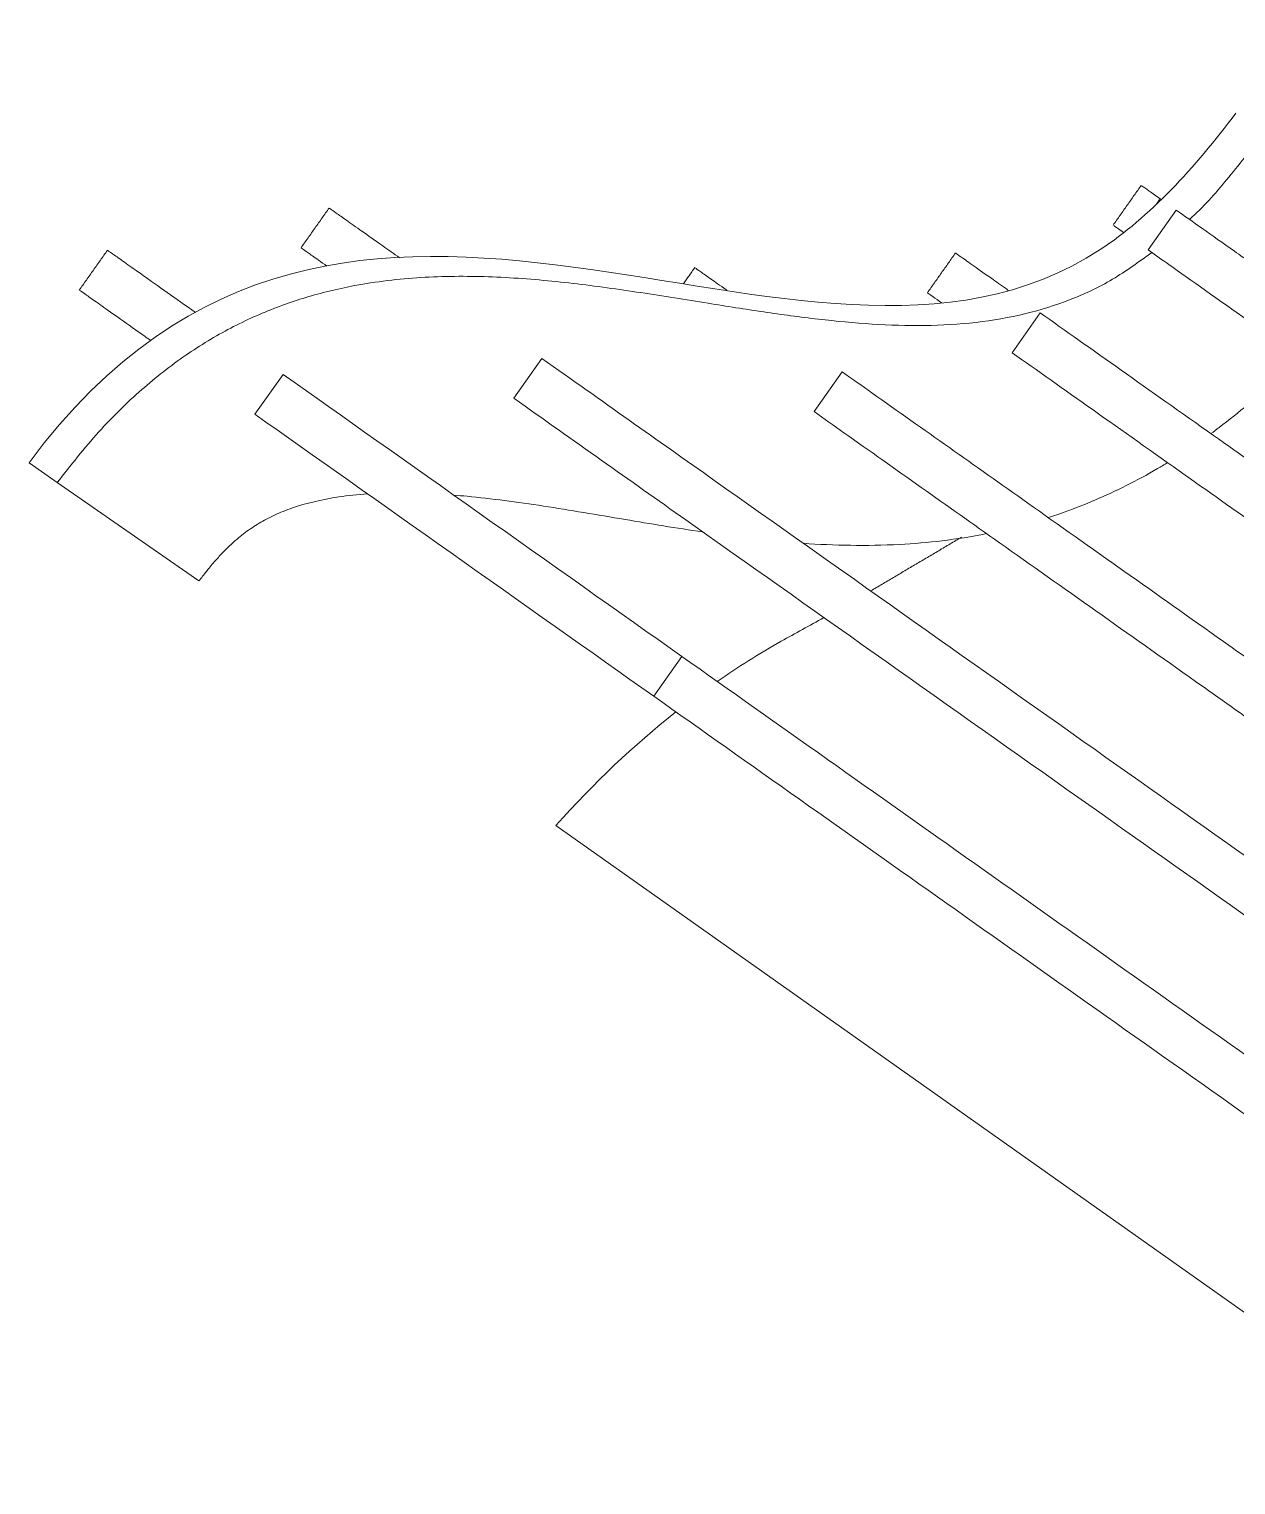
# Model space of a CAD drawing. Header units: millimetres. Extents: x -176 to 2097, y -1009 to 156.
# Drawn here: x 388.7 to 463, y -991.8 to -902.2 of the extents above; entities that cross this region are included whole.
import ezdxf

# ---------------------------------------------------------------- set-up
doc = ezdxf.new("R2010")
doc.units = ezdxf.units.MM

msp = doc.modelspace()

# ---------------------------------------------------------------- linework, layer by layer
at = {"color": 7, "linetype": 'Continuous', "lineweight": 15}
for p, q in [((458.106, -912.956), (458.36, -912.595)), ((458.429, -912.644), (458.36, -912.595)), ((459.34, -913.288), (457.609, -915.738)), ((450.972, -919.619), (449.241, -922.069)), ((420.295, -922.424), (418.563, -924.873)), ((404.357, -923.402), (402.625, -925.852)), ((438.78, -923.246), (437.048, -925.695)), ((388.723, -928.837), (390.455, -930.062)), ((399.181, -936.118), (390.455, -930.062)), ((428.909, -940.761), (427.177, -943.21)), ((478.553, -991.751), (421.157, -951.173))]:
    msp.add_line(p, q, dxfattribs=at)
for points, knots in [([(388.723, -928.837), (408.509, -902.151), (440.843, -932.022), (460.486, -910.707), (463.017, -907.315)], [0, 0, 0, 0, 0.3035167, 0.3535999, 0.3535999, 0.3535999, 0.3535999]), ([(460.152, -913.862), (460.208, -913.813), (461.086, -913.038), (462.636, -911.245), (464.038, -909.45), (464.749, -908.54)], [0, 0, 0, 0, 0.0321072, 0.5093346, 1, 1, 1, 1]), ([(457.245, -911.807), (457.237, -911.801), (457.211, -911.783), (457.602, -912.059), (458.121, -912.426), (458.36, -912.595)], [0, 0, 0, 0, 0.219527, 0.639319, 1, 1, 1, 1]), ([(407.204, -913.169), (407.216, -913.177), (407.241, -913.195), (407.579, -913.434), (408.207, -913.877), (409.199, -914.579), (410.336, -915.383), (411.176, -915.977), (411.526, -916.224)], [0, 0, 0, 0, 0.169282, 0.347088, 0.518071, 0.688454, 0.870411, 1, 1, 1, 1]), ([(459.34, -913.288), (459.852, -913.65), (460.874, -914.373), (462.882, -915.792), (465.142, -917.39), (467.623, -919.144), (470.251, -921.002), (472.969, -922.923), (476.498, -925.418), (480.656, -928.358), (483.86, -930.623), (485.351, -931.678)], [0, 0, 0, 0, 0.096103, 0.191849, 0.287859, 0.384365, 0.481116, 0.577529, 0.673342, 0.84793, 1, 1, 1, 1]), ([(455.514, -914.257), (455.506, -914.251), (455.484, -914.236), (455.735, -914.413), (456.054, -914.639), (456.106, -914.676)], [0, 0, 0, 0, 0.304854, 0.88781, 1, 1, 1, 1]), ([(405.472, -915.618), (405.484, -915.626), (405.507, -915.643), (405.856, -915.89), (406.357, -916.244), (406.877, -916.611), (407.062, -916.742)], [0, 0, 0, 0, 0.276268, 0.566447, 0.845491, 1, 1, 1, 1]), ([(390.455, -930.062), (391.288, -928.999), (392.894, -926.948), (395.578, -924.322), (398.318, -922.176), (401.122, -920.49), (403.972, -919.214), (406.86, -918.306), (410.185, -917.638), (413.937, -917.319), (418.086, -917.393), (422.243, -917.776), (426.39, -918.357), (430.284, -918.989), (433.917, -919.565), (437.273, -920.023), (440.572, -920.336), (443.803, -920.439), (446.956, -920.265), (449.951, -919.761), (452.775, -918.881), (455.411, -917.66), (457.041, -916.478), (457.838, -915.9)], [0, 0, 0, 0, 0.045929, 0.088595, 0.129179, 0.168749, 0.208182, 0.248118, 0.288961, 0.347993, 0.40917, 0.47205, 0.535909, 0.599865, 0.65255, 0.704093, 0.753989, 0.801817, 0.847299, 0.890387, 0.928233, 0.96488, 1, 1, 1, 1]), ([(393.579, -915.783), (393.579, -915.783), (393.581, -915.784), (393.936, -916.035), (394.632, -916.527), (395.711, -917.29), (397.132, -918.294), (398.361, -919.163), (398.968, -919.593)], [0, 0, 0, 0, 0.125715, 0.303657, 0.478641, 0.652677, 0.828414, 1, 1, 1, 1]), ([(445.797, -915.96), (445.785, -915.951), (445.724, -915.909), (446.048, -916.137), (446.843, -916.7), (447.885, -917.436), (448.685, -918.002), (449.006, -918.229)], [0, 0, 0, 0, 0.064172, 0.316304, 0.569511, 0.827233, 1, 1, 1, 1]), ([(457.609, -915.738), (457.992, -916.009), (460.893, -918.06), (471.66, -925.672), (483.01, -933.697), (489.245, -938.105), (494.021, -941.481), (498.459, -944.619), (503.425, -948.13)], [0.8329123, 0.8329123, 0.8329123, 0.8329123, 0.84375, 0.90625, 1, 1, 1, 1.0718084, 1.0718084, 1.0718084, 1.0718084]), ([(429.764, -916.872), (429.75, -916.862), (429.71, -916.834), (430.024, -917.056), (430.666, -917.509), (431.249, -917.922), (431.698, -918.239), (431.722, -918.256)], [0, 0, 0, 0, 0.152697, 0.432648, 0.709901, 0.984368, 1, 1, 1, 1]), ([(391.847, -918.232), (391.848, -918.232), (391.849, -918.233), (392.205, -918.485), (392.898, -918.975), (393.987, -919.745), (395.105, -920.535), (395.969, -921.146), (396.221, -921.324)], [0, 0, 0, 0, 0.1395943, 0.3371816, 0.5314845, 0.7247345, 0.9198729, 1, 1, 1, 1]), ([(444.065, -918.409), (444.053, -918.401), (443.994, -918.359), (444.238, -918.532), (444.709, -918.865), (444.897, -918.998)], [0, 0, 0, 0, 0.132781, 0.654479, 1, 1, 1, 1]), ([(450.972, -919.619), (454.035, -921.784), (460.644, -926.456), (470.961, -933.751), (479.795, -939.996), (487.642, -945.544), (495.919, -951.396), (504.302, -957.323), (510.264, -961.538), (514.392, -964.456), (521.263, -969.314), (524.466, -971.578), (525.908, -972.598)], [0.5062609, 0.5062609, 0.5062609, 0.5062609, 0.5625, 0.609375, 0.640625, 0.671875, 0.703125, 0.734375, 0.765625, 0.8125, 0.828125, 0.8484655, 0.8484655, 0.8484655, 0.8484655]), ([(420.295, -922.424), (423.997, -925.041), (434.833, -932.702), (453.573, -945.951), (474.254, -960.572), (485.567, -968.571), (489.637, -971.448), (489.716, -971.504)], [0.7559026, 0.7559026, 0.7559026, 0.7559026, 0.791733, 0.8698081, 0.9403815, 0.9948523, 0.9959248, 0.9959248, 0.9959248, 0.9959248]), ([(449.241, -922.069), (452.303, -924.234), (458.912, -928.906), (469.229, -936.2), (478.063, -942.446), (485.911, -947.994), (494.187, -953.846), (502.571, -959.772), (508.532, -963.987), (512.66, -966.906), (519.531, -971.763), (522.734, -974.028), (524.176, -975.048)], [0.5062609, 0.5062609, 0.5062609, 0.5062609, 0.5625, 0.609375, 0.640625, 0.671875, 0.703125, 0.734375, 0.765625, 0.8125, 0.828125, 0.8484655, 0.8484655, 0.8484655, 0.8484655]), ([(466.924, -922.324), (465.933, -923.321), (464.347, -924.801), (462.435, -926.336), (461.652, -926.92), (461.479, -927.047)], [0.0339003, 0.0339003, 0.0339003, 0.0339003, 0.04508279, 0.05071814, 0.05230472, 0.05230472, 0.05230472, 0.05230472]), ([(438.78, -923.246), (439.389, -923.676), (443.242, -926.4), (450.507, -931.537), (461.094, -939.021), (471.045, -946.057), (482.835, -954.392), (490.349, -959.704), (495.135, -963.088), (495.459, -963.317), (495.782, -963.546), (496.096, -963.768)], [0.7411147, 0.7411147, 0.7411147, 0.7411147, 0.75, 0.796875, 0.8515625, 0.890625, 0.9296875, 1, 1, 1, 1.0047583, 1.0047583, 1.0047583, 1.0047583]), ([(418.563, -924.873), (422.265, -927.491), (433.101, -935.151), (451.841, -948.401), (472.522, -963.022), (483.835, -971.02), (487.905, -973.898), (487.984, -973.953)], [0.7559026, 0.7559026, 0.7559026, 0.7559026, 0.791733, 0.8698081, 0.9403815, 0.9948523, 0.9959248, 0.9959248, 0.9959248, 0.9959248]), ([(437.048, -925.695), (437.657, -926.126), (441.51, -928.85), (448.775, -933.987), (459.362, -941.471), (469.313, -948.506), (481.103, -956.842), (488.617, -962.154), (493.403, -965.538), (493.727, -965.767), (494.051, -965.996), (494.364, -966.217)], [0.7411147, 0.7411147, 0.7411147, 0.7411147, 0.75, 0.796875, 0.8515625, 0.890625, 0.9296875, 1, 1, 1, 1.0047583, 1.0047583, 1.0047583, 1.0047583]), ([(458.812, -928.835), (458.605, -928.961), (457.75, -929.471), (455.62, -930.621), (453.375, -931.572), (451.811, -932.105), (451.467, -932.216)], [0.06018968, 0.06018968, 0.06018968, 0.06018968, 0.06198884, 0.06762419, 0.07889488, 0.08209504, 0.08209504, 0.08209504, 0.08209504]), ([(409.562, -930.756), (408.94, -930.799), (407.191, -930.985), (405.278, -931.458), (403.802, -932.056), (402.866, -932.554), (402.029, -933.117), (401.334, -933.694), (400.734, -934.275), (400.256, -934.786), (399.85, -935.261), (399.561, -935.622), (399.377, -935.858), (399.254, -936.021), (399.181, -936.118)], [0.2589941, 0.2589941, 0.2589941, 0.2589941, 0.2704967, 0.2930381, 0.3043088, 0.3155795, 0.3268502, 0.3381209, 0.3437563, 0.3493916, 0.355027, 0.3570471, 0.3584559, 0.3606623, 0.3606623, 0.3606623, 0.3606623]), ([(430.202, -933.102), (428.569, -932.863), (425.212, -932.302), (420.336, -931.469), (416.901, -931.011), (415.139, -930.855), (414.868, -930.834)], [0.15993453, 0.15993453, 0.15993453, 0.15993453, 0.18033116, 0.20287256, 0.22541395, 0.22956685, 0.22956685, 0.22956685, 0.22956685]), ([(447.669, -933.204), (445.806, -933.578), (441.882, -934.016), (438.286, -933.93), (436.383, -933.798)], [0.09425304, 0.09425304, 0.09425304, 0.09425304, 0.11270698, 0.13499323, 0.13499323, 0.13499323, 0.13499323]), ([(428.909, -940.761), (440.824, -949.185), (455.254, -959.386), (473.391, -972.209), (479.614, -976.609), (483.057, -979.043), (484.623, -980.15)], [0, 0, 0, 0, 0.3125, 0.375, 0.4375, 0.4908205, 0.4908205, 0.4908205, 0.4908205]), ([(427.177, -943.21), (439.092, -951.634), (453.522, -961.836), (471.659, -974.658), (477.883, -979.059), (481.325, -981.492), (482.891, -982.6)], [0, 0, 0, 0, 0.3125, 0.375, 0.4375, 0.4908205, 0.4908205, 0.4908205, 0.4908205])]:
    msp.add_open_spline(points, degree=3, knots=knots, dxfattribs=at)
for points, degree in [([(457.19, -911.768), (455.458, -914.218)], 1), ([(407.194, -913.162), (405.462, -915.611)], 1), ([(393.547, -915.76), (391.815, -918.209)], 1), ([(445.756, -915.931), (444.024, -918.381)], 1), ([(429.706, -916.83), (428.997, -917.832)], 1), ([(404.357, -923.402), (411.533, -928.476), (421.213, -935.32), (428.909, -940.761)], 3), ([(402.625, -925.852), (409.801, -930.926), (419.482, -937.77), (427.177, -943.21)], 3), ([(440.535, -936.733), (446.121, -933.425)], 1), ([(435.029, -939.828), (435.903, -939.347), (436.778, -938.861), (437.653, -938.37)], 3), ([(431.085, -942.299), (432.369, -941.409), (433.683, -940.586), (435.029, -939.828)], 3), ([(421.157, -951.173), (423.486, -948.552), (425.948, -946.22), (428.544, -944.177)], 3)]:
    msp.add_open_spline(points, degree=degree, dxfattribs=at)

doc.saveas('drawing.dxf')
